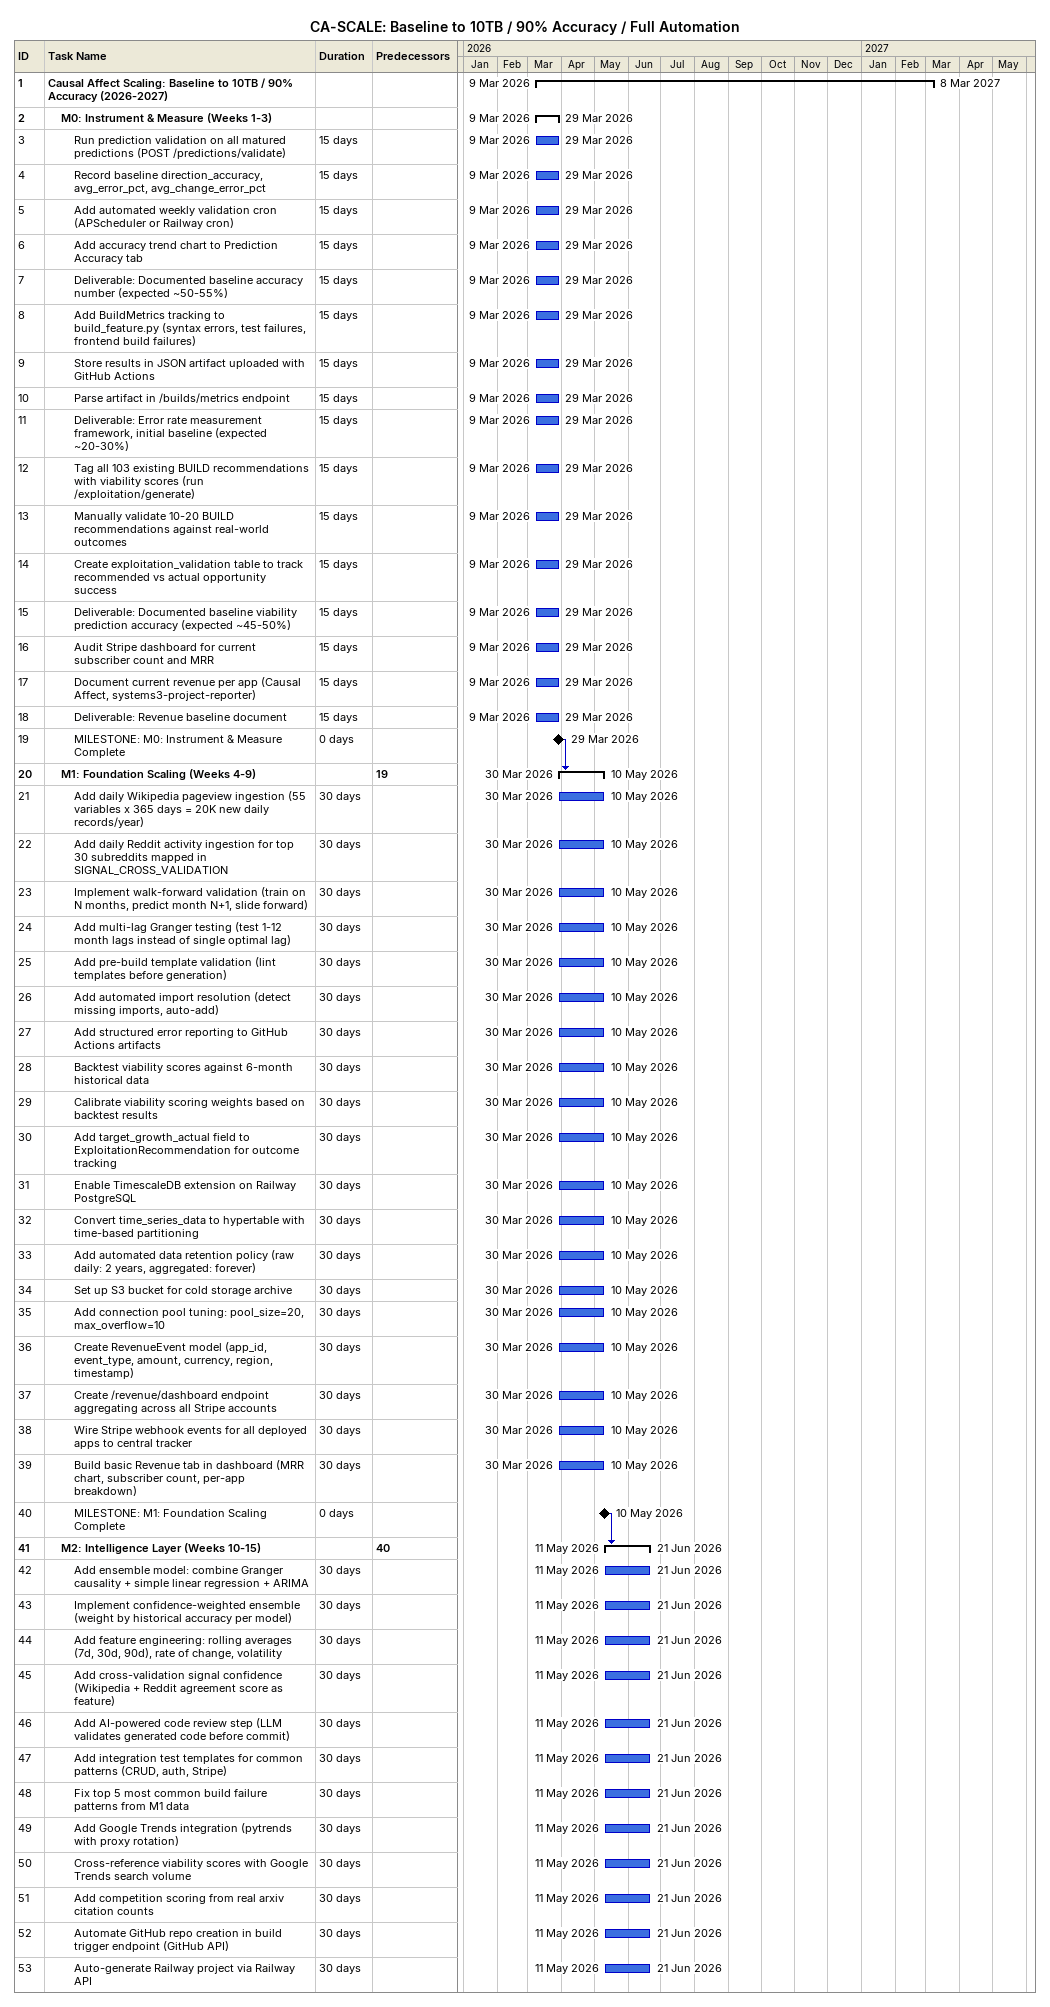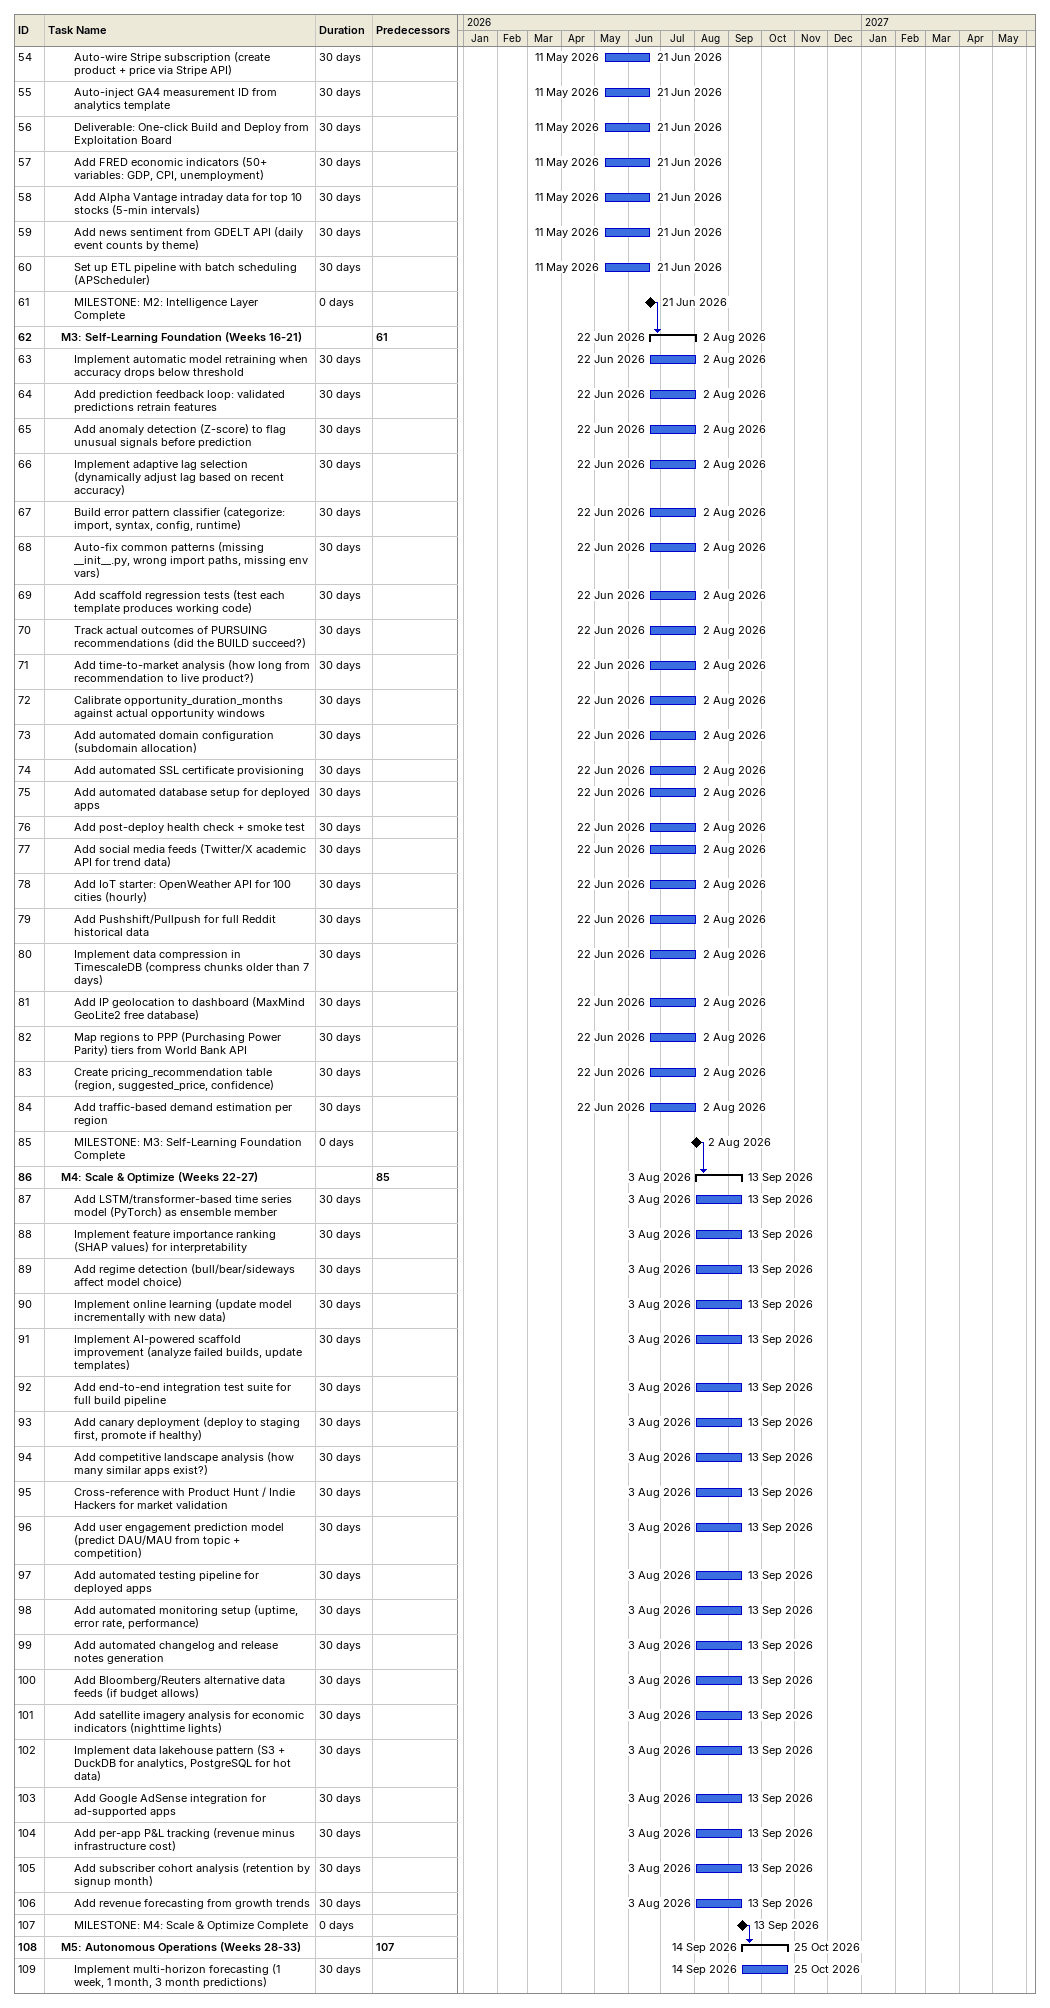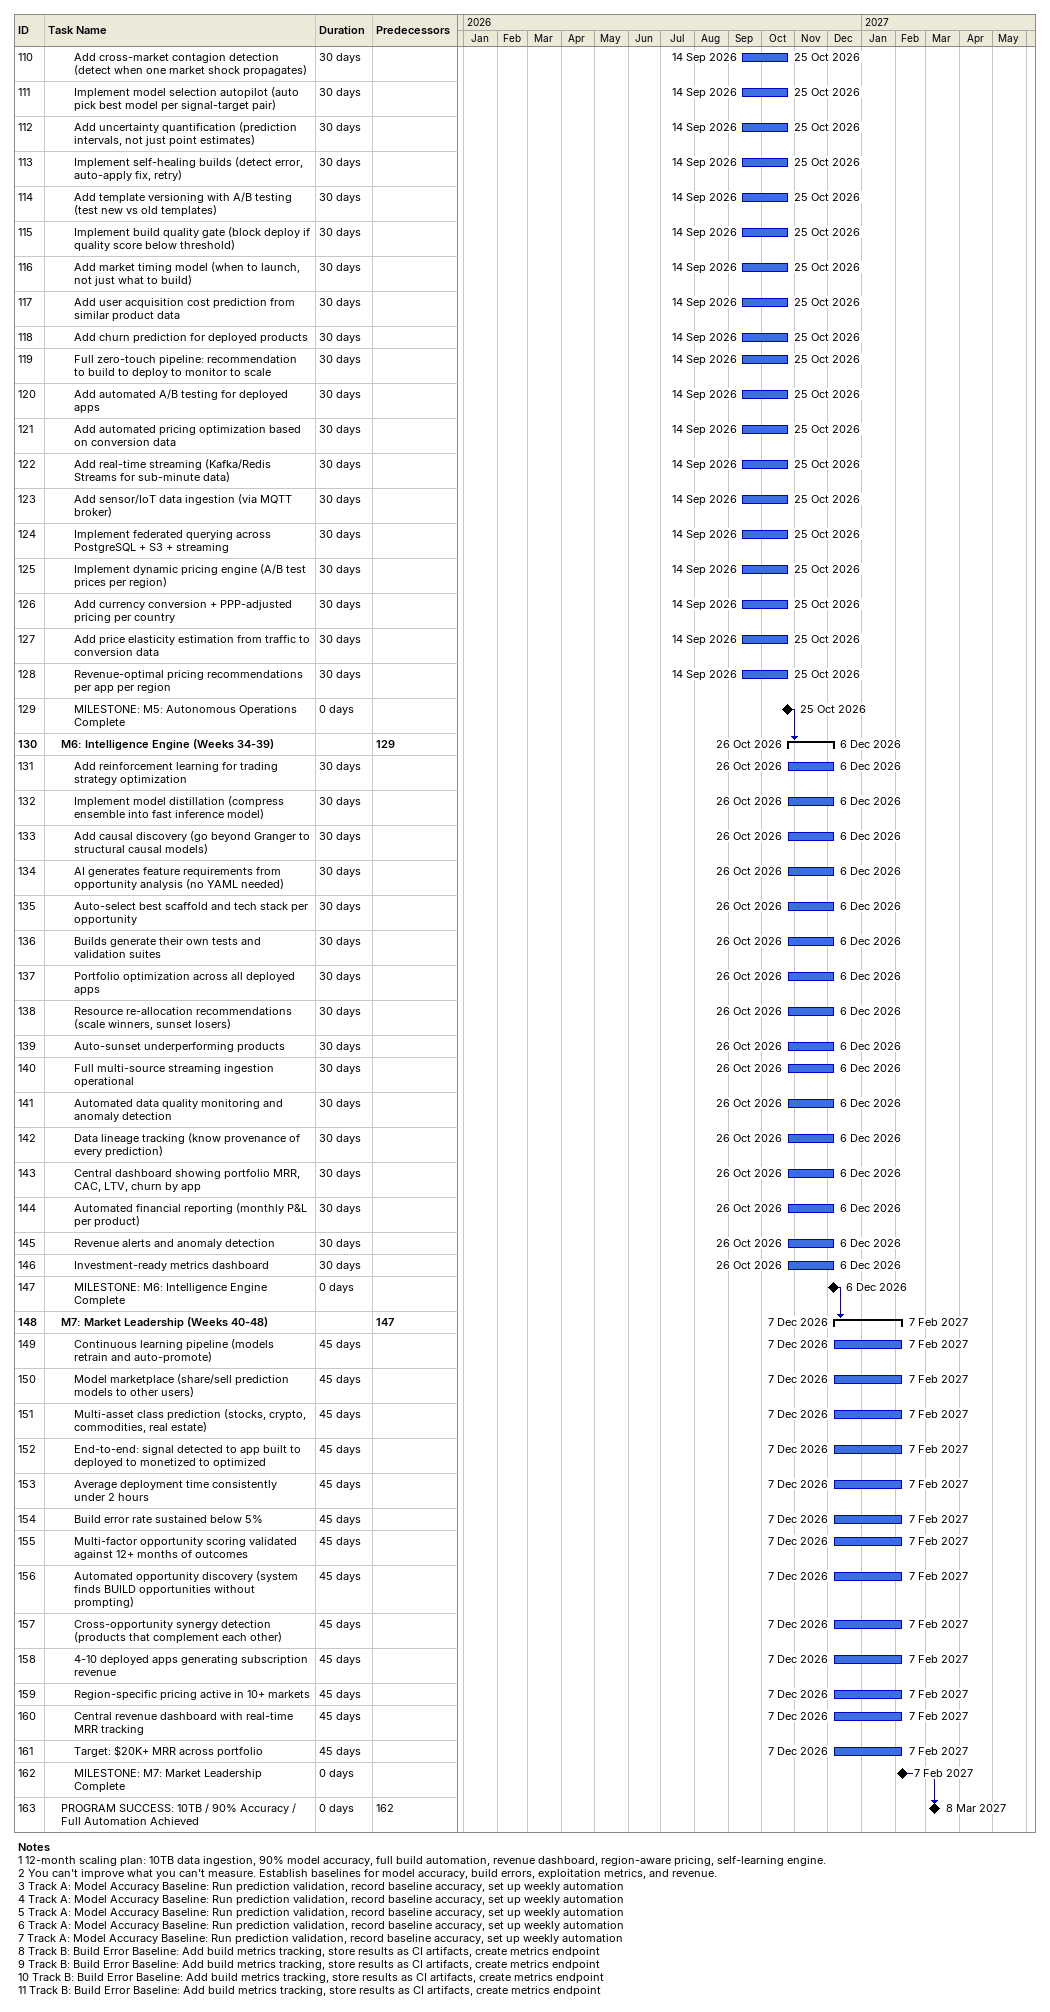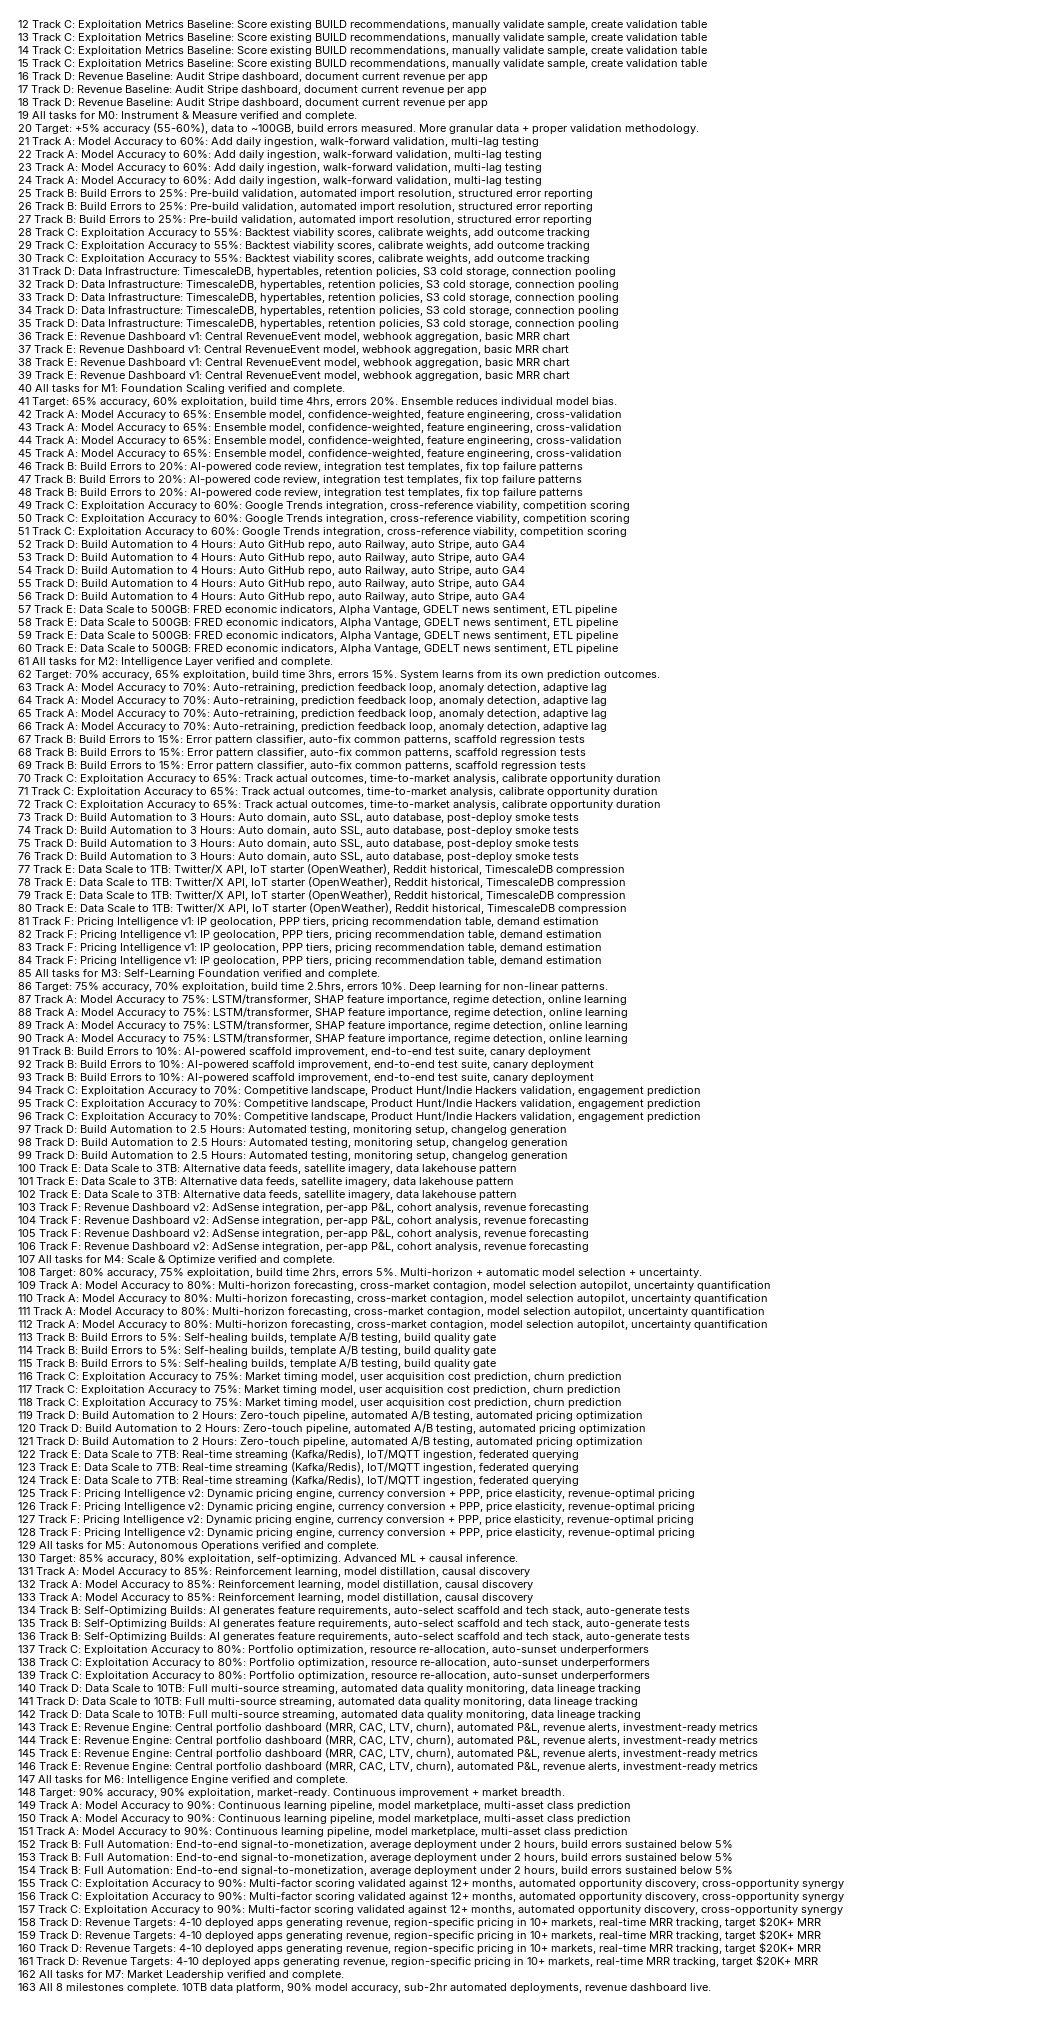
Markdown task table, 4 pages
CA-SCALE: Baseline to 10TB / 90% Accuracy / Full Automation

| ID | Level | Task | Duration | Start | Finish | Predecessors |
|---|---|---|---|---|---|---|
| 1 | 1 | **Causal Affect Scaling: Baseline to 10TB / 90% Accuracy (2026-2027)** |  | 2026-03-09 | 2027-03-08 |  |
| 2 | 2 | **M0: Instrument & Measure (Weeks 1-3)** |  | 2026-03-09 | 2026-03-29 |  |
| 3 | 3 | Run prediction validation on all matured predictions (POST /predictions/validate) | 15d | 2026-03-09 | 2026-03-29 |  |
| 4 | 3 | Record baseline direction_accuracy, avg_error_pct, avg_change_error_pct | 15d | 2026-03-09 | 2026-03-29 |  |
| 5 | 3 | Add automated weekly validation cron (APScheduler or Railway cron) | 15d | 2026-03-09 | 2026-03-29 |  |
| 6 | 3 | Add accuracy trend chart to Prediction Accuracy tab | 15d | 2026-03-09 | 2026-03-29 |  |
| 7 | 3 | Deliverable: Documented baseline accuracy number (expected ~50-55%) | 15d | 2026-03-09 | 2026-03-29 |  |
| 8 | 3 | Add BuildMetrics tracking to build_feature.py (syntax errors, test failures, frontend build failures) | 15d | 2026-03-09 | 2026-03-29 |  |
| 9 | 3 | Store results in JSON artifact uploaded with GitHub Actions | 15d | 2026-03-09 | 2026-03-29 |  |
| 10 | 3 | Parse artifact in /builds/metrics endpoint | 15d | 2026-03-09 | 2026-03-29 |  |
| 11 | 3 | Deliverable: Error rate measurement framework, initial baseline (expected ~20-30%) | 15d | 2026-03-09 | 2026-03-29 |  |
| 12 | 3 | Tag all 103 existing BUILD recommendations with viability scores (run /exploitation/generate) | 15d | 2026-03-09 | 2026-03-29 |  |
| 13 | 3 | Manually validate 10-20 BUILD recommendations against real-world outcomes | 15d | 2026-03-09 | 2026-03-29 |  |
| 14 | 3 | Create exploitation_validation table to track recommended vs actual opportunity success | 15d | 2026-03-09 | 2026-03-29 |  |
| 15 | 3 | Deliverable: Documented baseline viability prediction accuracy (expected ~45-50%) | 15d | 2026-03-09 | 2026-03-29 |  |
| 16 | 3 | Audit Stripe dashboard for current subscriber count and MRR | 15d | 2026-03-09 | 2026-03-29 |  |
| 17 | 3 | Document current revenue per app (Causal Affect, systems3-project-reporter) | 15d | 2026-03-09 | 2026-03-29 |  |
| 18 | 3 | Deliverable: Revenue baseline document | 15d | 2026-03-09 | 2026-03-29 |  |
| 19 | 3 | MILESTONE: M0: Instrument & Measure Complete | 0d | 2026-03-29 | 2026-03-29 |  |
| 20 | 2 | **M1: Foundation Scaling (Weeks 4-9)** |  | 2026-03-30 | 2026-05-10 | 19 |
| 21 | 3 | Add daily Wikipedia pageview ingestion (55 variables x 365 days = 20K new daily records/year) | 30d | 2026-03-30 | 2026-05-10 |  |
| 22 | 3 | Add daily Reddit activity ingestion for top 30 subreddits mapped in SIGNAL_CROSS_VALIDATION | 30d | 2026-03-30 | 2026-05-10 |  |
| 23 | 3 | Implement walk-forward validation (train on N months, predict month N+1, slide forward) | 30d | 2026-03-30 | 2026-05-10 |  |
| 24 | 3 | Add multi-lag Granger testing (test 1-12 month lags instead of single optimal lag) | 30d | 2026-03-30 | 2026-05-10 |  |
| 25 | 3 | Add pre-build template validation (lint templates before generation) | 30d | 2026-03-30 | 2026-05-10 |  |
| 26 | 3 | Add automated import resolution (detect missing imports, auto-add) | 30d | 2026-03-30 | 2026-05-10 |  |
| 27 | 3 | Add structured error reporting to GitHub Actions artifacts | 30d | 2026-03-30 | 2026-05-10 |  |
| 28 | 3 | Backtest viability scores against 6-month historical data | 30d | 2026-03-30 | 2026-05-10 |  |
| 29 | 3 | Calibrate viability scoring weights based on backtest results | 30d | 2026-03-30 | 2026-05-10 |  |
| 30 | 3 | Add target_growth_actual field to ExploitationRecommendation for outcome tracking | 30d | 2026-03-30 | 2026-05-10 |  |
| 31 | 3 | Enable TimescaleDB extension on Railway PostgreSQL | 30d | 2026-03-30 | 2026-05-10 |  |
| 32 | 3 | Convert time_series_data to hypertable with time-based partitioning | 30d | 2026-03-30 | 2026-05-10 |  |
| 33 | 3 | Add automated data retention policy (raw daily: 2 years, aggregated: forever) | 30d | 2026-03-30 | 2026-05-10 |  |
| 34 | 3 | Set up S3 bucket for cold storage archive | 30d | 2026-03-30 | 2026-05-10 |  |
| 35 | 3 | Add connection pool tuning: pool_size=20, max_overflow=10 | 30d | 2026-03-30 | 2026-05-10 |  |
| 36 | 3 | Create RevenueEvent model (app_id, event_type, amount, currency, region, timestamp) | 30d | 2026-03-30 | 2026-05-10 |  |
| 37 | 3 | Create /revenue/dashboard endpoint aggregating across all Stripe accounts | 30d | 2026-03-30 | 2026-05-10 |  |
| 38 | 3 | Wire Stripe webhook events for all deployed apps to central tracker | 30d | 2026-03-30 | 2026-05-10 |  |
| 39 | 3 | Build basic Revenue tab in dashboard (MRR chart, subscriber count, per-app breakdown) | 30d | 2026-03-30 | 2026-05-10 |  |
| 40 | 3 | MILESTONE: M1: Foundation Scaling Complete | 0d | 2026-05-10 | 2026-05-10 |  |
| 41 | 2 | **M2: Intelligence Layer (Weeks 10-15)** |  | 2026-05-11 | 2026-06-21 | 40 |
| 42 | 3 | Add ensemble model: combine Granger causality + simple linear regression + ARIMA | 30d | 2026-05-11 | 2026-06-21 |  |
| 43 | 3 | Implement confidence-weighted ensemble (weight by historical accuracy per model) | 30d | 2026-05-11 | 2026-06-21 |  |
| 44 | 3 | Add feature engineering: rolling averages (7d, 30d, 90d), rate of change, volatility | 30d | 2026-05-11 | 2026-06-21 |  |
| 45 | 3 | Add cross-validation signal confidence (Wikipedia + Reddit agreement score as feature) | 30d | 2026-05-11 | 2026-06-21 |  |
| 46 | 3 | Add AI-powered code review step (LLM validates generated code before commit) | 30d | 2026-05-11 | 2026-06-21 |  |
| 47 | 3 | Add integration test templates for common patterns (CRUD, auth, Stripe) | 30d | 2026-05-11 | 2026-06-21 |  |
| 48 | 3 | Fix top 5 most common build failure patterns from M1 data | 30d | 2026-05-11 | 2026-06-21 |  |
| 49 | 3 | Add Google Trends integration (pytrends with proxy rotation) | 30d | 2026-05-11 | 2026-06-21 |  |
| 50 | 3 | Cross-reference viability scores with Google Trends search volume | 30d | 2026-05-11 | 2026-06-21 |  |
| 51 | 3 | Add competition scoring from real arxiv citation counts | 30d | 2026-05-11 | 2026-06-21 |  |
| 52 | 3 | Automate GitHub repo creation in build trigger endpoint (GitHub API) | 30d | 2026-05-11 | 2026-06-21 |  |
| 53 | 3 | Auto-generate Railway project via Railway API | 30d | 2026-05-11 | 2026-06-21 |  |
| 54 | 3 | Auto-wire Stripe subscription (create product + price via Stripe API) | 30d | 2026-05-11 | 2026-06-21 |  |
| 55 | 3 | Auto-inject GA4 measurement ID from analytics template | 30d | 2026-05-11 | 2026-06-21 |  |
| 56 | 3 | Deliverable: One-click Build and Deploy from Exploitation Board | 30d | 2026-05-11 | 2026-06-21 |  |
| 57 | 3 | Add FRED economic indicators (50+ variables: GDP, CPI, unemployment) | 30d | 2026-05-11 | 2026-06-21 |  |
| 58 | 3 | Add Alpha Vantage intraday data for top 10 stocks (5-min intervals) | 30d | 2026-05-11 | 2026-06-21 |  |
| 59 | 3 | Add news sentiment from GDELT API (daily event counts by theme) | 30d | 2026-05-11 | 2026-06-21 |  |
| 60 | 3 | Set up ETL pipeline with batch scheduling (APScheduler) | 30d | 2026-05-11 | 2026-06-21 |  |
| 61 | 3 | MILESTONE: M2: Intelligence Layer Complete | 0d | 2026-06-21 | 2026-06-21 |  |
| 62 | 2 | **M3: Self-Learning Foundation (Weeks 16-21)** |  | 2026-06-22 | 2026-08-02 | 61 |
| 63 | 3 | Implement automatic model retraining when accuracy drops below threshold | 30d | 2026-06-22 | 2026-08-02 |  |
| 64 | 3 | Add prediction feedback loop: validated predictions retrain features | 30d | 2026-06-22 | 2026-08-02 |  |
| 65 | 3 | Add anomaly detection (Z-score) to flag unusual signals before prediction | 30d | 2026-06-22 | 2026-08-02 |  |
| 66 | 3 | Implement adaptive lag selection (dynamically adjust lag based on recent accuracy) | 30d | 2026-06-22 | 2026-08-02 |  |
| 67 | 3 | Build error pattern classifier (categorize: import, syntax, config, runtime) | 30d | 2026-06-22 | 2026-08-02 |  |
| 68 | 3 | Auto-fix common patterns (missing __init__.py, wrong import paths, missing env vars) | 30d | 2026-06-22 | 2026-08-02 |  |
| 69 | 3 | Add scaffold regression tests (test each template produces working code) | 30d | 2026-06-22 | 2026-08-02 |  |
| 70 | 3 | Track actual outcomes of PURSUING recommendations (did the BUILD succeed?) | 30d | 2026-06-22 | 2026-08-02 |  |
| 71 | 3 | Add time-to-market analysis (how long from recommendation to live product?) | 30d | 2026-06-22 | 2026-08-02 |  |
| 72 | 3 | Calibrate opportunity_duration_months against actual opportunity windows | 30d | 2026-06-22 | 2026-08-02 |  |
| 73 | 3 | Add automated domain configuration (subdomain allocation) | 30d | 2026-06-22 | 2026-08-02 |  |
| 74 | 3 | Add automated SSL certificate provisioning | 30d | 2026-06-22 | 2026-08-02 |  |
| 75 | 3 | Add automated database setup for deployed apps | 30d | 2026-06-22 | 2026-08-02 |  |
| 76 | 3 | Add post-deploy health check + smoke test | 30d | 2026-06-22 | 2026-08-02 |  |
| 77 | 3 | Add social media feeds (Twitter/X academic API for trend data) | 30d | 2026-06-22 | 2026-08-02 |  |
| 78 | 3 | Add IoT starter: OpenWeather API for 100 cities (hourly) | 30d | 2026-06-22 | 2026-08-02 |  |
| 79 | 3 | Add Pushshift/Pullpush for full Reddit historical data | 30d | 2026-06-22 | 2026-08-02 |  |
| 80 | 3 | Implement data compression in TimescaleDB (compress chunks older than 7 days) | 30d | 2026-06-22 | 2026-08-02 |  |
| 81 | 3 | Add IP geolocation to dashboard (MaxMind GeoLite2 free database) | 30d | 2026-06-22 | 2026-08-02 |  |
| 82 | 3 | Map regions to PPP (Purchasing Power Parity) tiers from World Bank API | 30d | 2026-06-22 | 2026-08-02 |  |
| 83 | 3 | Create pricing_recommendation table (region, suggested_price, confidence) | 30d | 2026-06-22 | 2026-08-02 |  |
| 84 | 3 | Add traffic-based demand estimation per region | 30d | 2026-06-22 | 2026-08-02 |  |
| 85 | 3 | MILESTONE: M3: Self-Learning Foundation Complete | 0d | 2026-08-02 | 2026-08-02 |  |
| 86 | 2 | **M4: Scale & Optimize (Weeks 22-27)** |  | 2026-08-03 | 2026-09-13 | 85 |
| 87 | 3 | Add LSTM/transformer-based time series model (PyTorch) as ensemble member | 30d | 2026-08-03 | 2026-09-13 |  |
| 88 | 3 | Implement feature importance ranking (SHAP values) for interpretability | 30d | 2026-08-03 | 2026-09-13 |  |
| 89 | 3 | Add regime detection (bull/bear/sideways affect model choice) | 30d | 2026-08-03 | 2026-09-13 |  |
| 90 | 3 | Implement online learning (update model incrementally with new data) | 30d | 2026-08-03 | 2026-09-13 |  |
| 91 | 3 | Implement AI-powered scaffold improvement (analyze failed builds, update templates) | 30d | 2026-08-03 | 2026-09-13 |  |
| 92 | 3 | Add end-to-end integration test suite for full build pipeline | 30d | 2026-08-03 | 2026-09-13 |  |
| 93 | 3 | Add canary deployment (deploy to staging first, promote if healthy) | 30d | 2026-08-03 | 2026-09-13 |  |
| 94 | 3 | Add competitive landscape analysis (how many similar apps exist?) | 30d | 2026-08-03 | 2026-09-13 |  |
| 95 | 3 | Cross-reference with Product Hunt / Indie Hackers for market validation | 30d | 2026-08-03 | 2026-09-13 |  |
| 96 | 3 | Add user engagement prediction model (predict DAU/MAU from topic + competition) | 30d | 2026-08-03 | 2026-09-13 |  |
| 97 | 3 | Add automated testing pipeline for deployed apps | 30d | 2026-08-03 | 2026-09-13 |  |
| 98 | 3 | Add automated monitoring setup (uptime, error rate, performance) | 30d | 2026-08-03 | 2026-09-13 |  |
| 99 | 3 | Add automated changelog and release notes generation | 30d | 2026-08-03 | 2026-09-13 |  |
| 100 | 3 | Add Bloomberg/Reuters alternative data feeds (if budget allows) | 30d | 2026-08-03 | 2026-09-13 |  |
| 101 | 3 | Add satellite imagery analysis for economic indicators (nighttime lights) | 30d | 2026-08-03 | 2026-09-13 |  |
| 102 | 3 | Implement data lakehouse pattern (S3 + DuckDB for analytics, PostgreSQL for hot data) | 30d | 2026-08-03 | 2026-09-13 |  |
| 103 | 3 | Add Google AdSense integration for ad-supported apps | 30d | 2026-08-03 | 2026-09-13 |  |
| 104 | 3 | Add per-app P&L tracking (revenue minus infrastructure cost) | 30d | 2026-08-03 | 2026-09-13 |  |
| 105 | 3 | Add subscriber cohort analysis (retention by signup month) | 30d | 2026-08-03 | 2026-09-13 |  |
| 106 | 3 | Add revenue forecasting from growth trends | 30d | 2026-08-03 | 2026-09-13 |  |
| 107 | 3 | MILESTONE: M4: Scale & Optimize Complete | 0d | 2026-09-13 | 2026-09-13 |  |
| 108 | 2 | **M5: Autonomous Operations (Weeks 28-33)** |  | 2026-09-14 | 2026-10-25 | 107 |
| 109 | 3 | Implement multi-horizon forecasting (1 week, 1 month, 3 month predictions) | 30d | 2026-09-14 | 2026-10-25 |  |
| 110 | 3 | Add cross-market contagion detection (detect when one market shock propagates) | 30d | 2026-09-14 | 2026-10-25 |  |
| 111 | 3 | Implement model selection autopilot (auto pick best model per signal-target pair) | 30d | 2026-09-14 | 2026-10-25 |  |
| 112 | 3 | Add uncertainty quantification (prediction intervals, not just point estimates) | 30d | 2026-09-14 | 2026-10-25 |  |
| 113 | 3 | Implement self-healing builds (detect error, auto-apply fix, retry) | 30d | 2026-09-14 | 2026-10-25 |  |
| 114 | 3 | Add template versioning with A/B testing (test new vs old templates) | 30d | 2026-09-14 | 2026-10-25 |  |
| 115 | 3 | Implement build quality gate (block deploy if quality score below threshold) | 30d | 2026-09-14 | 2026-10-25 |  |
| 116 | 3 | Add market timing model (when to launch, not just what to build) | 30d | 2026-09-14 | 2026-10-25 |  |
| 117 | 3 | Add user acquisition cost prediction from similar product data | 30d | 2026-09-14 | 2026-10-25 |  |
| 118 | 3 | Add churn prediction for deployed products | 30d | 2026-09-14 | 2026-10-25 |  |
| 119 | 3 | Full zero-touch pipeline: recommendation to build to deploy to monitor to scale | 30d | 2026-09-14 | 2026-10-25 |  |
| 120 | 3 | Add automated A/B testing for deployed apps | 30d | 2026-09-14 | 2026-10-25 |  |
| 121 | 3 | Add automated pricing optimization based on conversion data | 30d | 2026-09-14 | 2026-10-25 |  |
| 122 | 3 | Add real-time streaming (Kafka/Redis Streams for sub-minute data) | 30d | 2026-09-14 | 2026-10-25 |  |
| 123 | 3 | Add sensor/IoT data ingestion (via MQTT broker) | 30d | 2026-09-14 | 2026-10-25 |  |
| 124 | 3 | Implement federated querying across PostgreSQL + S3 + streaming | 30d | 2026-09-14 | 2026-10-25 |  |
| 125 | 3 | Implement dynamic pricing engine (A/B test prices per region) | 30d | 2026-09-14 | 2026-10-25 |  |
| 126 | 3 | Add currency conversion + PPP-adjusted pricing per country | 30d | 2026-09-14 | 2026-10-25 |  |
| 127 | 3 | Add price elasticity estimation from traffic to conversion data | 30d | 2026-09-14 | 2026-10-25 |  |
| 128 | 3 | Revenue-optimal pricing recommendations per app per region | 30d | 2026-09-14 | 2026-10-25 |  |
| 129 | 3 | MILESTONE: M5: Autonomous Operations Complete | 0d | 2026-10-25 | 2026-10-25 |  |
| 130 | 2 | **M6: Intelligence Engine (Weeks 34-39)** |  | 2026-10-26 | 2026-12-06 | 129 |
| 131 | 3 | Add reinforcement learning for trading strategy optimization | 30d | 2026-10-26 | 2026-12-06 |  |
| 132 | 3 | Implement model distillation (compress ensemble into fast inference model) | 30d | 2026-10-26 | 2026-12-06 |  |
| 133 | 3 | Add causal discovery (go beyond Granger to structural causal models) | 30d | 2026-10-26 | 2026-12-06 |  |
| 134 | 3 | AI generates feature requirements from opportunity analysis (no YAML needed) | 30d | 2026-10-26 | 2026-12-06 |  |
| 135 | 3 | Auto-select best scaffold and tech stack per opportunity | 30d | 2026-10-26 | 2026-12-06 |  |
| 136 | 3 | Builds generate their own tests and validation suites | 30d | 2026-10-26 | 2026-12-06 |  |
| 137 | 3 | Portfolio optimization across all deployed apps | 30d | 2026-10-26 | 2026-12-06 |  |
| 138 | 3 | Resource re-allocation recommendations (scale winners, sunset losers) | 30d | 2026-10-26 | 2026-12-06 |  |
| 139 | 3 | Auto-sunset underperforming products | 30d | 2026-10-26 | 2026-12-06 |  |
| 140 | 3 | Full multi-source streaming ingestion operational | 30d | 2026-10-26 | 2026-12-06 |  |
| 141 | 3 | Automated data quality monitoring and anomaly detection | 30d | 2026-10-26 | 2026-12-06 |  |
| 142 | 3 | Data lineage tracking (know provenance of every prediction) | 30d | 2026-10-26 | 2026-12-06 |  |
| 143 | 3 | Central dashboard showing portfolio MRR, CAC, LTV, churn by app | 30d | 2026-10-26 | 2026-12-06 |  |
| 144 | 3 | Automated financial reporting (monthly P&L per product) | 30d | 2026-10-26 | 2026-12-06 |  |
| 145 | 3 | Revenue alerts and anomaly detection | 30d | 2026-10-26 | 2026-12-06 |  |
| 146 | 3 | Investment-ready metrics dashboard | 30d | 2026-10-26 | 2026-12-06 |  |
| 147 | 3 | MILESTONE: M6: Intelligence Engine Complete | 0d | 2026-12-06 | 2026-12-06 |  |
| 148 | 2 | **M7: Market Leadership (Weeks 40-48)** |  | 2026-12-07 | 2027-02-07 | 147 |
| 149 | 3 | Continuous learning pipeline (models retrain and auto-promote) | 45d | 2026-12-07 | 2027-02-07 |  |
| 150 | 3 | Model marketplace (share/sell prediction models to other users) | 45d | 2026-12-07 | 2027-02-07 |  |
| 151 | 3 | Multi-asset class prediction (stocks, crypto, commodities, real estate) | 45d | 2026-12-07 | 2027-02-07 |  |
| 152 | 3 | End-to-end: signal detected to app built to deployed to monetized to optimized | 45d | 2026-12-07 | 2027-02-07 |  |
| 153 | 3 | Average deployment time consistently under 2 hours | 45d | 2026-12-07 | 2027-02-07 |  |
| 154 | 3 | Build error rate sustained below 5% | 45d | 2026-12-07 | 2027-02-07 |  |
| 155 | 3 | Multi-factor opportunity scoring validated against 12+ months of outcomes | 45d | 2026-12-07 | 2027-02-07 |  |
| 156 | 3 | Automated opportunity discovery (system finds BUILD opportunities without prompting) | 45d | 2026-12-07 | 2027-02-07 |  |
| 157 | 3 | Cross-opportunity synergy detection (products that complement each other) | 45d | 2026-12-07 | 2027-02-07 |  |
| 158 | 3 | 4-10 deployed apps generating subscription revenue | 45d | 2026-12-07 | 2027-02-07 |  |
| 159 | 3 | Region-specific pricing active in 10+ markets | 45d | 2026-12-07 | 2027-02-07 |  |
| 160 | 3 | Central revenue dashboard with real-time MRR tracking | 45d | 2026-12-07 | 2027-02-07 |  |
| 161 | 3 | Target: $20K+ MRR across portfolio | 45d | 2026-12-07 | 2027-02-07 |  |
| 162 | 3 | MILESTONE: M7: Market Leadership Complete | 0d | 2027-02-07 | 2027-02-07 |  |
| 163 | 2 | PROGRAM SUCCESS: 10TB / 90% Accuracy / Full Automation Achieved | 0d | 2027-03-08 | 2027-03-08 | 162 |

Notes
- 1: 12-month scaling plan: 10TB data ingestion, 90% model accuracy, full build automation, revenue dashboard, region-aware pricing, self-learning engine.
- 2: You can't improve what you can't measure. Establish baselines for model accuracy, build errors, exploitation metrics, and revenue.
- 3: Track A: Model Accuracy Baseline: Run prediction validation, record baseline accuracy, set up weekly automation
- 4: Track A: Model Accuracy Baseline: Run prediction validation, record baseline accuracy, set up weekly automation
- 5: Track A: Model Accuracy Baseline: Run prediction validation, record baseline accuracy, set up weekly automation
- 6: Track A: Model Accuracy Baseline: Run prediction validation, record baseline accuracy, set up weekly automation
- 7: Track A: Model Accuracy Baseline: Run prediction validation, record baseline accuracy, set up weekly automation
- 8: Track B: Build Error Baseline: Add build metrics tracking, store results as CI artifacts, create metrics endpoint
- 9: Track B: Build Error Baseline: Add build metrics tracking, store results as CI artifacts, create metrics endpoint
- 10: Track B: Build Error Baseline: Add build metrics tracking, store results as CI artifacts, create metrics endpoint
- 11: Track B: Build Error Baseline: Add build metrics tracking, store results as CI artifacts, create metrics endpoint
- 12: Track C: Exploitation Metrics Baseline: Score existing BUILD recommendations, manually validate sample, create validation table
- 13: Track C: Exploitation Metrics Baseline: Score existing BUILD recommendations, manually validate sample, create validation table
- 14: Track C: Exploitation Metrics Baseline: Score existing BUILD recommendations, manually validate sample, create validation table
- 15: Track C: Exploitation Metrics Baseline: Score existing BUILD recommendations, manually validate sample, create validation table
- 16: Track D: Revenue Baseline: Audit Stripe dashboard, document current revenue per app
- 17: Track D: Revenue Baseline: Audit Stripe dashboard, document current revenue per app
- 18: Track D: Revenue Baseline: Audit Stripe dashboard, document current revenue per app
- 19: All tasks for M0: Instrument & Measure verified and complete.
- 20: Target: +5% accuracy (55-60%), data to ~100GB, build errors measured. More granular data + proper validation methodology.
- 21: Track A: Model Accuracy to 60%: Add daily ingestion, walk-forward validation, multi-lag testing
- 22: Track A: Model Accuracy to 60%: Add daily ingestion, walk-forward validation, multi-lag testing
- 23: Track A: Model Accuracy to 60%: Add daily ingestion, walk-forward validation, multi-lag testing
- 24: Track A: Model Accuracy to 60%: Add daily ingestion, walk-forward validation, multi-lag testing
- 25: Track B: Build Errors to 25%: Pre-build validation, automated import resolution, structured error reporting
- 26: Track B: Build Errors to 25%: Pre-build validation, automated import resolution, structured error reporting
- 27: Track B: Build Errors to 25%: Pre-build validation, automated import resolution, structured error reporting
- 28: Track C: Exploitation Accuracy to 55%: Backtest viability scores, calibrate weights, add outcome tracking
- 29: Track C: Exploitation Accuracy to 55%: Backtest viability scores, calibrate weights, add outcome tracking
- 30: Track C: Exploitation Accuracy to 55%: Backtest viability scores, calibrate weights, add outcome tracking
- 31: Track D: Data Infrastructure: TimescaleDB, hypertables, retention policies, S3 cold storage, connection pooling
- 32: Track D: Data Infrastructure: TimescaleDB, hypertables, retention policies, S3 cold storage, connection pooling
- 33: Track D: Data Infrastructure: TimescaleDB, hypertables, retention policies, S3 cold storage, connection pooling
- 34: Track D: Data Infrastructure: TimescaleDB, hypertables, retention policies, S3 cold storage, connection pooling
- 35: Track D: Data Infrastructure: TimescaleDB, hypertables, retention policies, S3 cold storage, connection pooling
- 36: Track E: Revenue Dashboard v1: Central RevenueEvent model, webhook aggregation, basic MRR chart
- 37: Track E: Revenue Dashboard v1: Central RevenueEvent model, webhook aggregation, basic MRR chart
- 38: Track E: Revenue Dashboard v1: Central RevenueEvent model, webhook aggregation, basic MRR chart
- 39: Track E: Revenue Dashboard v1: Central RevenueEvent model, webhook aggregation, basic MRR chart
- 40: All tasks for M1: Foundation Scaling verified and complete.
- 41: Target: 65% accuracy, 60% exploitation, build time 4hrs, errors 20%. Ensemble reduces individual model bias.
- 42: Track A: Model Accuracy to 65%: Ensemble model, confidence-weighted, feature engineering, cross-validation
- 43: Track A: Model Accuracy to 65%: Ensemble model, confidence-weighted, feature engineering, cross-validation
- 44: Track A: Model Accuracy to 65%: Ensemble model, confidence-weighted, feature engineering, cross-validation
- 45: Track A: Model Accuracy to 65%: Ensemble model, confidence-weighted, feature engineering, cross-validation
- 46: Track B: Build Errors to 20%: AI-powered code review, integration test templates, fix top failure patterns
- 47: Track B: Build Errors to 20%: AI-powered code review, integration test templates, fix top failure patterns
- 48: Track B: Build Errors to 20%: AI-powered code review, integration test templates, fix top failure patterns
- 49: Track C: Exploitation Accuracy to 60%: Google Trends integration, cross-reference viability, competition scoring
- 50: Track C: Exploitation Accuracy to 60%: Google Trends integration, cross-reference viability, competition scoring
- 51: Track C: Exploitation Accuracy to 60%: Google Trends integration, cross-reference viability, competition scoring
- 52: Track D: Build Automation to 4 Hours: Auto GitHub repo, auto Railway, auto Stripe, auto GA4
- 53: Track D: Build Automation to 4 Hours: Auto GitHub repo, auto Railway, auto Stripe, auto GA4
- 54: Track D: Build Automation to 4 Hours: Auto GitHub repo, auto Railway, auto Stripe, auto GA4
- 55: Track D: Build Automation to 4 Hours: Auto GitHub repo, auto Railway, auto Stripe, auto GA4
- 56: Track D: Build Automation to 4 Hours: Auto GitHub repo, auto Railway, auto Stripe, auto GA4
- 57: Track E: Data Scale to 500GB: FRED economic indicators, Alpha Vantage, GDELT news sentiment, ETL pipeline
- 58: Track E: Data Scale to 500GB: FRED economic indicators, Alpha Vantage, GDELT news sentiment, ETL pipeline
- 59: Track E: Data Scale to 500GB: FRED economic indicators, Alpha Vantage, GDELT news sentiment, ETL pipeline
- 60: Track E: Data Scale to 500GB: FRED economic indicators, Alpha Vantage, GDELT news sentiment, ETL pipeline
- 61: All tasks for M2: Intelligence Layer verified and complete.
- 62: Target: 70% accuracy, 65% exploitation, build time 3hrs, errors 15%. System learns from its own prediction outcomes.
- 63: Track A: Model Accuracy to 70%: Auto-retraining, prediction feedback loop, anomaly detection, adaptive lag
- 64: Track A: Model Accuracy to 70%: Auto-retraining, prediction feedback loop, anomaly detection, adaptive lag
- 65: Track A: Model Accuracy to 70%: Auto-retraining, prediction feedback loop, anomaly detection, adaptive lag
- 66: Track A: Model Accuracy to 70%: Auto-retraining, prediction feedback loop, anomaly detection, adaptive lag
- 67: Track B: Build Errors to 15%: Error pattern classifier, auto-fix common patterns, scaffold regression tests
- 68: Track B: Build Errors to 15%: Error pattern classifier, auto-fix common patterns, scaffold regression tests
- 69: Track B: Build Errors to 15%: Error pattern classifier, auto-fix common patterns, scaffold regression tests
- 70: Track C: Exploitation Accuracy to 65%: Track actual outcomes, time-to-market analysis, calibrate opportunity duration
- 71: Track C: Exploitation Accuracy to 65%: Track actual outcomes, time-to-market analysis, calibrate opportunity duration
- 72: Track C: Exploitation Accuracy to 65%: Track actual outcomes, time-to-market analysis, calibrate opportunity duration
- 73: Track D: Build Automation to 3 Hours: Auto domain, auto SSL, auto database, post-deploy smoke tests
- 74: Track D: Build Automation to 3 Hours: Auto domain, auto SSL, auto database, post-deploy smoke tests
- 75: Track D: Build Automation to 3 Hours: Auto domain, auto SSL, auto database, post-deploy smoke tests
- 76: Track D: Build Automation to 3 Hours: Auto domain, auto SSL, auto database, post-deploy smoke tests
- 77: Track E: Data Scale to 1TB: Twitter/X API, IoT starter (OpenWeather), Reddit historical, TimescaleDB compression
- 78: Track E: Data Scale to 1TB: Twitter/X API, IoT starter (OpenWeather), Reddit historical, TimescaleDB compression
- 79: Track E: Data Scale to 1TB: Twitter/X API, IoT starter (OpenWeather), Reddit historical, TimescaleDB compression
- 80: Track E: Data Scale to 1TB: Twitter/X API, IoT starter (OpenWeather), Reddit historical, TimescaleDB compression
- 81: Track F: Pricing Intelligence v1: IP geolocation, PPP tiers, pricing recommendation table, demand estimation
- 82: Track F: Pricing Intelligence v1: IP geolocation, PPP tiers, pricing recommendation table, demand estimation
- 83: Track F: Pricing Intelligence v1: IP geolocation, PPP tiers, pricing recommendation table, demand estimation
- 84: Track F: Pricing Intelligence v1: IP geolocation, PPP tiers, pricing recommendation table, demand estimation
- 85: All tasks for M3: Self-Learning Foundation verified and complete.
- 86: Target: 75% accuracy, 70% exploitation, build time 2.5hrs, errors 10%. Deep learning for non-linear patterns.
- 87: Track A: Model Accuracy to 75%: LSTM/transformer, SHAP feature importance, regime detection, online learning
- 88: Track A: Model Accuracy to 75%: LSTM/transformer, SHAP feature importance, regime detection, online learning
- 89: Track A: Model Accuracy to 75%: LSTM/transformer, SHAP feature importance, regime detection, online learning
- 90: Track A: Model Accuracy to 75%: LSTM/transformer, SHAP feature importance, regime detection, online learning
- 91: Track B: Build Errors to 10%: AI-powered scaffold improvement, end-to-end test suite, canary deployment
- 92: Track B: Build Errors to 10%: AI-powered scaffold improvement, end-to-end test suite, canary deployment
- 93: Track B: Build Errors to 10%: AI-powered scaffold improvement, end-to-end test suite, canary deployment
- 94: Track C: Exploitation Accuracy to 70%: Competitive landscape, Product Hunt/Indie Hackers validation, engagement prediction
- 95: Track C: Exploitation Accuracy to 70%: Competitive landscape, Product Hunt/Indie Hackers validation, engagement prediction
- 96: Track C: Exploitation Accuracy to 70%: Competitive landscape, Product Hunt/Indie Hackers validation, engagement prediction
- 97: Track D: Build Automation to 2.5 Hours: Automated testing, monitoring setup, changelog generation
- 98: Track D: Build Automation to 2.5 Hours: Automated testing, monitoring setup, changelog generation
- 99: Track D: Build Automation to 2.5 Hours: Automated testing, monitoring setup, changelog generation
- 100: Track E: Data Scale to 3TB: Alternative data feeds, satellite imagery, data lakehouse pattern
- 101: Track E: Data Scale to 3TB: Alternative data feeds, satellite imagery, data lakehouse pattern
- 102: Track E: Data Scale to 3TB: Alternative data feeds, satellite imagery, data lakehouse pattern
- 103: Track F: Revenue Dashboard v2: AdSense integration, per-app P&L, cohort analysis, revenue forecasting
- 104: Track F: Revenue Dashboard v2: AdSense integration, per-app P&L, cohort analysis, revenue forecasting
- 105: Track F: Revenue Dashboard v2: AdSense integration, per-app P&L, cohort analysis, revenue forecasting
- 106: Track F: Revenue Dashboard v2: AdSense integration, per-app P&L, cohort analysis, revenue forecasting
- 107: All tasks for M4: Scale & Optimize verified and complete.
- 108: Target: 80% accuracy, 75% exploitation, build time 2hrs, errors 5%. Multi-horizon + automatic model selection + uncertainty.
- 109: Track A: Model Accuracy to 80%: Multi-horizon forecasting, cross-market contagion, model selection autopilot, uncertainty quantification
- 110: Track A: Model Accuracy to 80%: Multi-horizon forecasting, cross-market contagion, model selection autopilot, uncertainty quantification
- 111: Track A: Model Accuracy to 80%: Multi-horizon forecasting, cross-market contagion, model selection autopilot, uncertainty quantification
- 112: Track A: Model Accuracy to 80%: Multi-horizon forecasting, cross-market contagion, model selection autopilot, uncertainty quantification
- 113: Track B: Build Errors to 5%: Self-healing builds, template A/B testing, build quality gate
- 114: Track B: Build Errors to 5%: Self-healing builds, template A/B testing, build quality gate
- 115: Track B: Build Errors to 5%: Self-healing builds, template A/B testing, build quality gate
- 116: Track C: Exploitation Accuracy to 75%: Market timing model, user acquisition cost prediction, churn prediction
- 117: Track C: Exploitation Accuracy to 75%: Market timing model, user acquisition cost prediction, churn prediction
- 118: Track C: Exploitation Accuracy to 75%: Market timing model, user acquisition cost prediction, churn prediction
- 119: Track D: Build Automation to 2 Hours: Zero-touch pipeline, automated A/B testing, automated pricing optimization
- 120: Track D: Build Automation to 2 Hours: Zero-touch pipeline, automated A/B testing, automated pricing optimization
- 121: Track D: Build Automation to 2 Hours: Zero-touch pipeline, automated A/B testing, automated pricing optimization
- 122: Track E: Data Scale to 7TB: Real-time streaming (Kafka/Redis), IoT/MQTT ingestion, federated querying
- 123: Track E: Data Scale to 7TB: Real-time streaming (Kafka/Redis), IoT/MQTT ingestion, federated querying
- 124: Track E: Data Scale to 7TB: Real-time streaming (Kafka/Redis), IoT/MQTT ingestion, federated querying
- 125: Track F: Pricing Intelligence v2: Dynamic pricing engine, currency conversion + PPP, price elasticity, revenue-optimal pricing
- 126: Track F: Pricing Intelligence v2: Dynamic pricing engine, currency conversion + PPP, price elasticity, revenue-optimal pricing
- 127: Track F: Pricing Intelligence v2: Dynamic pricing engine, currency conversion + PPP, price elasticity, revenue-optimal pricing
- 128: Track F: Pricing Intelligence v2: Dynamic pricing engine, currency conversion + PPP, price elasticity, revenue-optimal pricing
- 129: All tasks for M5: Autonomous Operations verified and complete.
- 130: Target: 85% accuracy, 80% exploitation, self-optimizing. Advanced ML + causal inference.
- 131: Track A: Model Accuracy to 85%: Reinforcement learning, model distillation, causal discovery
- 132: Track A: Model Accuracy to 85%: Reinforcement learning, model distillation, causal discovery
- 133: Track A: Model Accuracy to 85%: Reinforcement learning, model distillation, causal discovery
- 134: Track B: Self-Optimizing Builds: AI generates feature requirements, auto-select scaffold and tech stack, auto-generate tests
- 135: Track B: Self-Optimizing Builds: AI generates feature requirements, auto-select scaffold and tech stack, auto-generate tests
- 136: Track B: Self-Optimizing Builds: AI generates feature requirements, auto-select scaffold and tech stack, auto-generate tests
- 137: Track C: Exploitation Accuracy to 80%: Portfolio optimization, resource re-allocation, auto-sunset underperformers
- 138: Track C: Exploitation Accuracy to 80%: Portfolio optimization, resource re-allocation, auto-sunset underperformers
- 139: Track C: Exploitation Accuracy to 80%: Portfolio optimization, resource re-allocation, auto-sunset underperformers
- 140: Track D: Data Scale to 10TB: Full multi-source streaming, automated data quality monitoring, data lineage tracking
- 141: Track D: Data Scale to 10TB: Full multi-source streaming, automated data quality monitoring, data lineage tracking
- 142: Track D: Data Scale to 10TB: Full multi-source streaming, automated data quality monitoring, data lineage tracking
- 143: Track E: Revenue Engine: Central portfolio dashboard (MRR, CAC, LTV, churn), automated P&L, revenue alerts, investment-ready metrics
- 144: Track E: Revenue Engine: Central portfolio dashboard (MRR, CAC, LTV, churn), automated P&L, revenue alerts, investment-ready metrics
- 145: Track E: Revenue Engine: Central portfolio dashboard (MRR, CAC, LTV, churn), automated P&L, revenue alerts, investment-ready metrics
- 146: Track E: Revenue Engine: Central portfolio dashboard (MRR, CAC, LTV, churn), automated P&L, revenue alerts, investment-ready metrics
- 147: All tasks for M6: Intelligence Engine verified and complete.
- 148: Target: 90% accuracy, 90% exploitation, market-ready. Continuous improvement + market breadth.
- 149: Track A: Model Accuracy to 90%: Continuous learning pipeline, model marketplace, multi-asset class prediction
- 150: Track A: Model Accuracy to 90%: Continuous learning pipeline, model marketplace, multi-asset class prediction
- 151: Track A: Model Accuracy to 90%: Continuous learning pipeline, model marketplace, multi-asset class prediction
- 152: Track B: Full Automation: End-to-end signal-to-monetization, average deployment under 2 hours, build errors sustained below 5%
- 153: Track B: Full Automation: End-to-end signal-to-monetization, average deployment under 2 hours, build errors sustained below 5%
- 154: Track B: Full Automation: End-to-end signal-to-monetization, average deployment under 2 hours, build errors sustained below 5%
- 155: Track C: Exploitation Accuracy to 90%: Multi-factor scoring validated against 12+ months, automated opportunity discovery, cross-opportunity synergy
- 156: Track C: Exploitation Accuracy to 90%: Multi-factor scoring validated against 12+ months, automated opportunity discovery, cross-opportunity synergy
- 157: Track C: Exploitation Accuracy to 90%: Multi-factor scoring validated against 12+ months, automated opportunity discovery, cross-opportunity synergy
- 158: Track D: Revenue Targets: 4-10 deployed apps generating revenue, region-specific pricing in 10+ markets, real-time MRR tracking, target $20K+ MRR
- 159: Track D: Revenue Targets: 4-10 deployed apps generating revenue, region-specific pricing in 10+ markets, real-time MRR tracking, target $20K+ MRR
- 160: Track D: Revenue Targets: 4-10 deployed apps generating revenue, region-specific pricing in 10+ markets, real-time MRR tracking, target $20K+ MRR
- 161: Track D: Revenue Targets: 4-10 deployed apps generating revenue, region-specific pricing in 10+ markets, real-time MRR tracking, target $20K+ MRR
- 162: All tasks for M7: Market Leadership verified and complete.
- 163: All 8 milestones complete. 10TB data platform, 90% model accuracy, sub-2hr automated deployments, revenue dashboard live.
